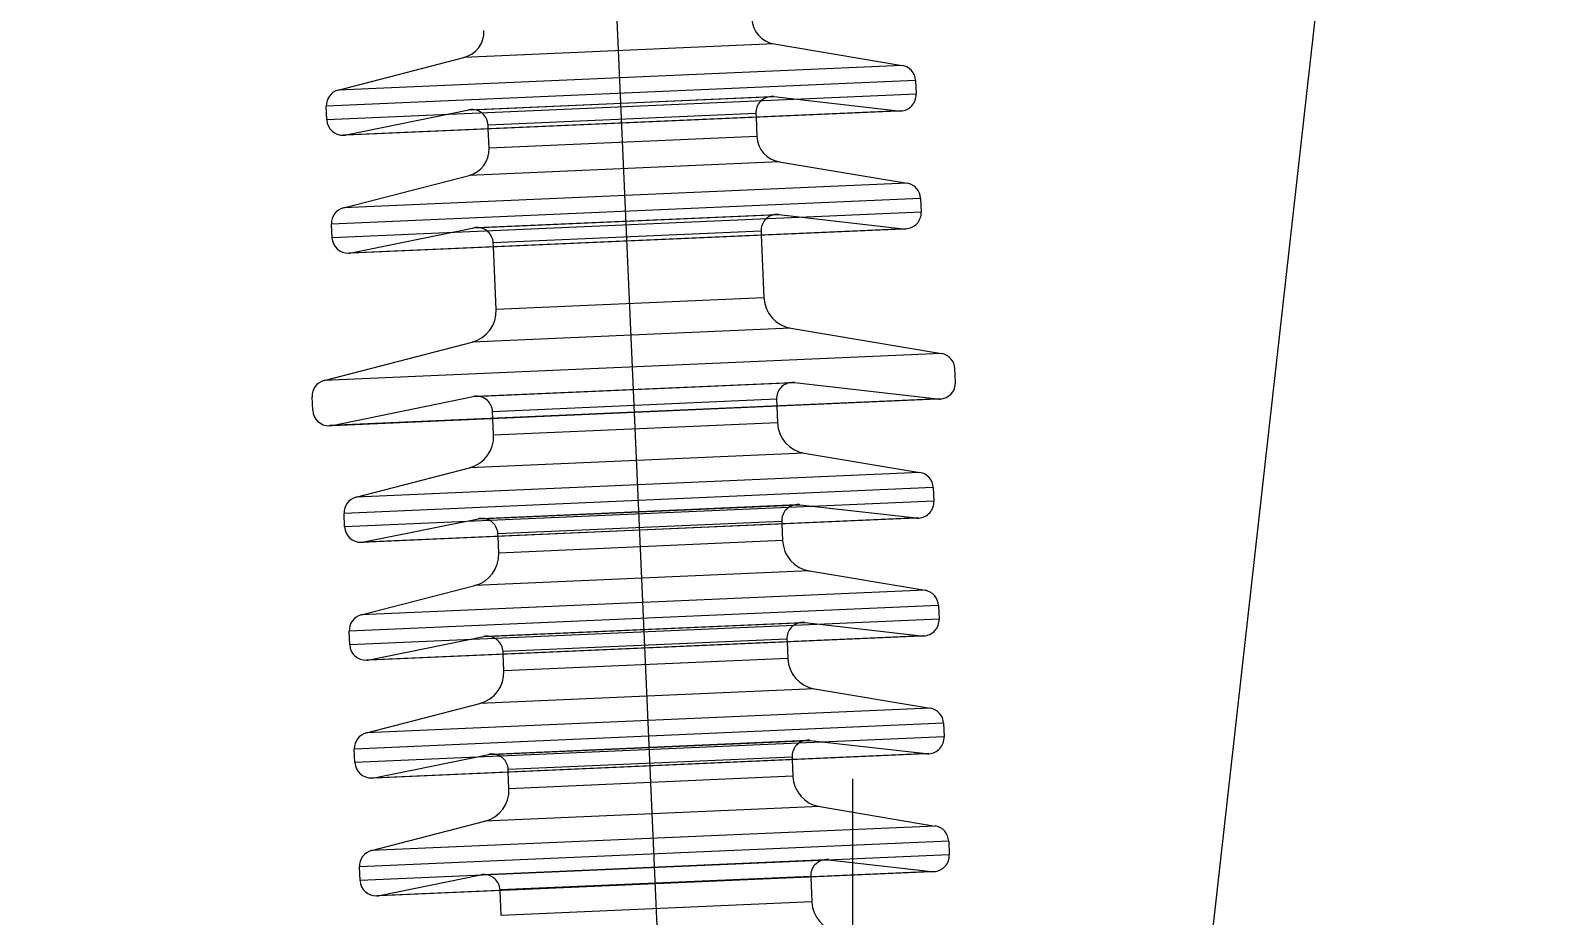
# Model space of a CAD drawing. Header units: millimetres. Extents: x 89051 to 218395, y -330386 to -125649.
# Drawn here: x 90316.7 to 90600.5, y -126816.1 to -126651 of the extents above; entities that cross this region are included whole.
import ezdxf

# ---------------------------------------------------------------- set-up
doc = ezdxf.new("R2010")
doc.units = ezdxf.units.MM
doc.header["$LTSCALE"] = 13
for name, pattern in [('ACAD_ISO04W100', [30, 24, -3, 0, -3]), ('CENTER', [50.8, 31.75, -6.35, 6.35, -6.35]), ('HIDDEN', [9.525, 6.35, -3.175])]:
    doc.linetypes.add(name, pattern=pattern)
doc.layers.get('0').update_dxf_attribs({"color": 1, "linetype": 'CENTER'})
doc.layers.add('标注、文本', color=3, linetype='Continuous', lineweight=25)
doc.layers.add('铁心', color=3, linetype='Continuous', lineweight=0)
doc.styles.get("Standard").update_dxf_attribs({"font": 'gbenor.shx', "bigfont": 'gbcbig.shx'})
doc.dimstyles.new('1-15', dxfattribs={"dimscale": 20, "dimtxt": 3.5, "dimasz": 2, "dimexe": 1.5, "dimexo": 0.5, "dimgap": 0.5, "dimtad": 1, "dimtoh": 1, "dimdec": 1, "dimdsep": 46, "dimtxsty": 'Standard', "dimcen": 2.5, "dimclrd": 3, "dimclre": 3, "dimclrt": 3, "dimadec": 0, "dimazin": 2, "dimtfac": 1, "dimtdec": 1, "dimtmove": 0, "dimatfit": 2, "dimfxl": 1, "dimarcsym": 0})

# ---------------------------------------------------------------- blocks, each defined once
blk = doc.blocks.new('125506')
at = {"color": 8, "linetype": 'Continuous', "lineweight": 15}
for p, q in [((72088.11, -123578.33), (72049.98, -123584.37)), ((72106.09, -123580.86), (72033.66, -123592.33)), ((72104.22, -123579.17), (72034.92, -123590.15)), ((72106.36, -123582.53), (72033.92, -123594)), ((72087.29, -123590.01), (72054.37, -123595.22)), ((72106.51, -123593.66), (72037.21, -123604.64)), ((72090.41, -123592.82), (72052.27, -123598.86)), ((72108.38, -123595.35), (72035.95, -123606.82)), ((72108.65, -123597.02), (72036.22, -123608.49)), ((72090.43, -123609.85), (72057.51, -123615.06)), ((72113.14, -123614.21), (72037.26, -123626.23)), ((72094.17, -123613.22), (72054.99, -123619.42)), ((72093.86, -123625.09), (72058.96, -123630.61)), ((72112.15, -123629.22), (72042.84, -123640.19)), ((72097.6, -123628.46), (72056.44, -123634.97)), ((72114.02, -123630.9), (72041.59, -123642.37)), ((72114.28, -123632.57), (72041.85, -123644.05)), ((72096.15, -123639.57), (72061.25, -123645.1)), ((72099.89, -123642.94), (72058.74, -123649.46)), ((72114.44, -123643.7), (72045.14, -123654.68)), ((72116.31, -123645.39), (72043.88, -123656.86)), ((72116.58, -123647.06), (72044.15, -123658.53)), ((72098.45, -123654.06), (72063.55, -123659.59)), ((72116.73, -123658.19), (72047.43, -123669.17)), ((72102.19, -123657.43), (72061.03, -123663.95)), ((72118.61, -123659.87), (72046.17, -123671.35)), ((72118.87, -123661.55), (72046.44, -123673.02)), ((72100.74, -123668.54), (72065.84, -123674.07)), ((72119.03, -123672.68), (72049.73, -123683.65)), ((72104.48, -123671.91), (72063.33, -123678.43)), ((72120.9, -123674.36), (72048.47, -123685.83)), ((72121.16, -123676.03), (72048.73, -123687.5)), ((72104.85, -123683.8), (72066.65, -123689.85))]:
    blk.add_line(p, q, dxfattribs=at)
at = {"color": 7, "linetype": 'Continuous', "lineweight": 15}
for p, q in [((72088.11, -123578.33), (72104.22, -123579.17)), ((72106.09, -123580.86), (72106.36, -123582.53)), ((72034.92, -123590.15), (72049.98, -123584.37)), ((72104.69, -123584.82), (72036.21, -123595.66)), ((72086.91, -123587.63), (72087.29, -123590.01)), ((72033.92, -123594), (72033.66, -123592.33)), ((72054.37, -123595.22), (72053.99, -123592.85)), ((72090.41, -123592.82), (72106.51, -123593.66)), ((72108.38, -123595.35), (72108.65, -123597.02)), ((72037.21, -123604.64), (72052.27, -123598.86)), ((72106.99, -123599.3), (72038.51, -123610.15)), ((72089.21, -123602.12), (72090.43, -123609.85)), ((72036.22, -123608.49), (72035.95, -123606.82)), ((72057.51, -123615.06), (72056.29, -123607.34)), ((72094.17, -123613.22), (72113.14, -123614.21)), ((72115.26, -123617.57), (72115.01, -123615.9)), ((72037.26, -123626.23), (72054.99, -123619.42)), ((72113.62, -123619.85), (72038.55, -123631.74)), ((72093.53, -123623.03), (72093.86, -123625.09)), ((72036.26, -123630.08), (72036, -123628.41)), ((72058.96, -123630.61), (72058.64, -123628.56)), ((72097.6, -123628.46), (72112.15, -123629.22)), ((72114.02, -123630.9), (72114.28, -123632.57)), ((72042.84, -123640.19), (72056.44, -123634.97)), ((72112.62, -123634.86), (72044.14, -123645.71)), ((72095.83, -123637.52), (72096.15, -123639.57)), ((72041.85, -123644.05), (72041.59, -123642.37)), ((72061.25, -123645.1), (72060.93, -123643.05)), ((72099.89, -123642.94), (72114.44, -123643.7)), ((72116.31, -123645.39), (72116.58, -123647.06)), ((72045.14, -123654.68), (72058.74, -123649.46)), ((72114.91, -123649.35), (72046.43, -123660.19)), ((72098.12, -123652.01), (72098.45, -123654.06)), ((72044.15, -123658.53), (72043.88, -123656.86)), ((72063.55, -123659.59), (72063.22, -123657.53)), ((72102.19, -123657.43), (72116.73, -123658.19)), ((72118.61, -123659.87), (72118.87, -123661.55)), ((72047.43, -123669.17), (72061.03, -123663.95)), ((72117.21, -123663.83), (72048.73, -123674.68)), ((72100.42, -123666.49), (72100.74, -123668.54)), ((72046.44, -123673.02), (72046.17, -123671.35)), ((72065.84, -123674.07), (72065.52, -123672.02)), ((72104.48, -123671.91), (72119.03, -123672.68)), ((72120.9, -123674.36), (72121.16, -123676.03)), ((72049.73, -123683.65), (72063.33, -123678.43)), ((72119.5, -123678.32), (72051.02, -123689.17)), ((72104.36, -123680.72), (72104.85, -123683.8)), ((72048.73, -123687.5), (72048.47, -123685.83)), ((72066.65, -123689.85), (72066.17, -123686.77))]:
    blk.add_line(p, q, dxfattribs=at)
at = {"color": 7, "linetype": 'HIDDEN', "lineweight": 0}
for p, q in [((72036.52, -123595.59), (72104.38, -123584.84)), ((72051.32, -123590.78), (72088.81, -123584.84)), ((72051.63, -123590.71), (72088.5, -123584.87)), ((72088.81, -123584.84), (72104.38, -123584.84)), ((72086.84, -123587.16), (72053.92, -123592.37)), ((72086.84, -123587.16), (72086.91, -123587.63)), ((72036.52, -123595.59), (72051.32, -123590.78)), ((72053.99, -123592.85), (72053.92, -123592.37)), ((72038.81, -123610.08), (72106.67, -123599.33)), ((72053.62, -123605.27), (72091.11, -123599.33)), ((72053.92, -123605.19), (72090.8, -123599.35)), ((72091.11, -123599.33), (72106.67, -123599.33)), ((72089.13, -123601.64), (72056.21, -123606.86)), ((72089.13, -123601.64), (72089.21, -123602.12)), ((72038.81, -123610.08), (72053.62, -123605.27)), ((72056.29, -123607.34), (72056.21, -123606.86)), ((72038.86, -123631.67), (72113.3, -123619.88)), ((72055.91, -123626.13), (72095.38, -123619.88)), ((72056.21, -123626.06), (72095.06, -123619.9)), ((72095.38, -123619.88), (72113.3, -123619.88)), ((72093.4, -123622.19), (72058.5, -123627.72)), ((72093.4, -123622.19), (72093.53, -123623.03)), ((72038.86, -123631.67), (72055.91, -123626.13)), ((72058.64, -123628.56), (72058.5, -123627.72)), ((72044.44, -123645.63), (72112.31, -123634.89)), ((72058.29, -123641.14), (72097.75, -123634.89)), ((72058.59, -123641.06), (72097.44, -123634.91)), ((72097.75, -123634.89), (72112.31, -123634.89)), ((72095.78, -123637.2), (72060.88, -123642.73)), ((72095.78, -123637.2), (72095.83, -123637.52)), ((72044.44, -123645.63), (72058.29, -123641.14)), ((72060.93, -123643.05), (72060.88, -123642.73)), ((72046.74, -123660.12), (72114.6, -123649.37)), ((72060.58, -123655.62), (72100.05, -123649.37)), ((72060.88, -123655.55), (72099.73, -123649.4)), ((72100.05, -123649.37), (72114.6, -123649.37)), ((72098.07, -123651.69), (72063.17, -123657.21)), ((72098.07, -123651.69), (72098.12, -123652.01)), ((72046.74, -123660.12), (72060.58, -123655.62)), ((72063.22, -123657.53), (72063.17, -123657.21)), ((72049.03, -123674.61), (72116.89, -123663.86)), ((72062.87, -123670.11), (72102.34, -123663.86)), ((72063.18, -123670.04), (72102.03, -123663.88)), ((72102.34, -123663.86), (72116.89, -123663.86)), ((72100.37, -123666.17), (72065.47, -123671.7)), ((72100.37, -123666.17), (72100.42, -123666.49)), ((72049.03, -123674.61), (72062.87, -123670.11)), ((72065.52, -123672.02), (72065.47, -123671.7)), ((72051.33, -123689.09), (72119.19, -123678.34)), ((72063.56, -123685.12), (72106.32, -123678.34)), ((72063.87, -123685.04), (72106.01, -123678.37)), ((72106.32, -123678.34), (72119.19, -123678.34)), ((72104.35, -123680.66), (72066.16, -123686.71)), ((72104.35, -123680.66), (72104.36, -123680.72)), ((72051.33, -123689.09), (72063.56, -123685.12)), ((72066.17, -123686.77), (72066.16, -123686.71))]:
    blk.add_line(p, q, dxfattribs=at)
at = {"color": 7, "linetype": 'Continuous', "lineweight": 15}
for centre, radius, start, end in [((72088.29, -123575), 3.33, 189, 267), ((72048.78, -123581.26), 3.33, 291, 9), ((72104.12, -123581.17), 2, 9, 87), ((72104.38, -123582.84), 2, 279, 9), ((72035.64, -123592.02), 2, 111, 189), ((72090.58, -123589.49), 3.33, 189, 267), ((72035.9, -123593.69), 2, 189, 279), ((72106.41, -123595.66), 2, 9, 87), ((72051.08, -123595.75), 3.33, 291, 9), ((72106.67, -123597.33), 2, 279, 9), ((72037.93, -123606.5), 2, 111, 189), ((72038.19, -123608.18), 2, 189, 279), ((72094.38, -123609.22), 4, 189, 267), ((72113.03, -123616.21), 2, 8.7563, 86.7563), ((72053.56, -123615.69), 4, 291, 9), ((72113.29, -123617.88), 2, 278.7563, 8.7563), ((72037.97, -123628.1), 2, 111, 189), ((72097.81, -123624.46), 4, 189, 267), ((72038.24, -123629.77), 2, 189, 279), ((72112.04, -123631.21), 2, 9, 87), ((72055.01, -123631.24), 4, 291, 9), ((72112.31, -123632.89), 2, 279, 9), ((72043.56, -123642.06), 2, 111, 189), ((72100.1, -123638.95), 4, 189, 267), ((72043.83, -123643.73), 2, 189, 279), ((72057.3, -123645.73), 4, 291, 9), ((72114.34, -123645.7), 2, 9, 87), ((72114.6, -123647.37), 2, 279, 9), ((72045.86, -123656.55), 2, 111, 189), ((72102.4, -123653.43), 4, 189, 267), ((72116.63, -123660.19), 2, 9, 87), ((72046.12, -123658.22), 2, 189, 279), ((72059.6, -123660.21), 4, 291, 9), ((72116.89, -123661.86), 2, 279, 9), ((72048.15, -123671.03), 2, 111, 189), ((72104.69, -123667.92), 4, 189, 267), ((72048.41, -123672.7), 2, 189, 279), ((72118.92, -123674.67), 2, 9, 87), ((72061.89, -123674.7), 4, 291, 9), ((72119.19, -123676.34), 2, 279, 9), ((72050.44, -123685.52), 2, 111, 189), ((72108.8, -123683.18), 4, 189, 264), ((72050.71, -123687.19), 2, 189, 279)]:
    blk.add_arc(centre, radius, start, end, dxfattribs=at)
at = {"color": 7, "linetype": 'HIDDEN', "lineweight": 0}
for centre, start, end in [((72088.81, -123586.84), 99, 189), ((72088.81, -123586.84), 90, 99), ((72104.38, -123582.84), 270, 279), ((72051.94, -123592.68), 99, 108), ((72051.94, -123592.68), 9, 99), ((72035.9, -123593.69), 279, 288), ((72091.11, -123601.33), 99, 189), ((72091.11, -123601.33), 90, 99), ((72106.67, -123597.33), 270, 279), ((72054.23, -123607.17), 99, 108), ((72054.23, -123607.17), 9, 99), ((72038.19, -123608.18), 279, 288), ((72095.38, -123621.88), 99, 189), ((72095.38, -123621.88), 90, 99), ((72113.29, -123617.88), 269.7563, 278.7563), ((72113.3, -123617.88), 270, 279), ((72056.53, -123628.03), 99, 108), ((72056.53, -123628.03), 9, 99), ((72038.24, -123629.77), 279, 288), ((72097.75, -123636.89), 99, 189), ((72097.75, -123636.89), 90, 99), ((72112.31, -123632.89), 270, 279), ((72058.9, -123643.04), 99, 108), ((72058.9, -123643.04), 9, 99), ((72043.83, -123643.73), 279, 288), ((72100.05, -123651.37), 99, 189), ((72100.05, -123651.37), 90, 99), ((72114.6, -123647.37), 270, 279), ((72061.2, -123657.53), 99, 108), ((72061.2, -123657.53), 9, 99), ((72046.12, -123658.22), 279, 288), ((72102.34, -123665.86), 99, 189), ((72102.34, -123665.86), 90, 99), ((72116.89, -123661.86), 270, 279), ((72063.49, -123672.01), 99, 108), ((72063.49, -123672.01), 9, 99), ((72048.41, -123672.7), 279, 288), ((72106.32, -123680.34), 99, 189), ((72106.32, -123680.34), 90, 99), ((72119.19, -123676.34), 270, 279), ((72064.18, -123687.02), 99, 108), ((72064.18, -123687.02), 9, 99), ((72050.71, -123687.19), 279, 288)]:
    blk.add_arc(centre, 2, start, end, dxfattribs=at)
at = {"layer": '标注、文本', "color": 1, "linetype": 'ACAD_ISO04W100', "lineweight": 15}
blk.add_line((72088.91, -123706.76), (72056.33, -123501.57), dxfattribs=at)
blk = doc.blocks.new('*D515')
at = {"layer": 'Defpoints', "color": 0, "transparency": 16777216}
for p in [(89907.54, -126533.45), (90434.58, -126533.45), (90205.53, -127657.08)]:
    blk.add_point(p, dxfattribs=at)
at = {"layer": '标注、文本', "color": 3, "lineweight": -2, "transparency": 16777216}
for p, q in [((90424.58, -126533.45), (89877.54, -126533.45)), ((89907.54, -127617.08), (89907.54, -126573.45)), ((90195.53, -127657.08), (89877.54, -127657.08))]:
    blk.add_line(p, q, dxfattribs=at)
at = {"layer": '标注、文本', "color": 3, "transparency": 16777216}
for points in [[(89900.87, -126573.45), (89914.21, -126573.45), (89907.54, -126533.45)], [(89900.87, -127617.08), (89914.21, -127617.08), (89907.54, -127657.08)]]:
    blk.add_solid(points, dxfattribs=at)
at = {"layer": '标注、文本', "color": 3, "transparency": 16777216, "insert": (89862.54, -127095.27), "char_height": 70, "attachment_point": 5, "rotation": 90}
blk.add_mtext('1185', dxfattribs=at)

msp = doc.modelspace()

# ---------------------------------------------------------------- linework, layer by layer
at = {"layer": '标注、文本', "color": 1, "linetype": 'ACAD_ISO04W100', "lineweight": 15}
msp.add_line((90470.03, -127832.26), (90470.03, -126790.6), dxfattribs=at)
at = {"layer": '铁心'}
msp.add_lwpolyline([(90531.53, -126869.26), (90600.53, -126254.74), (90600.53, -126254.74)], dxfattribs=at)

# ---------------------------------------------------------------- block references
at = {"layer": '标注、文本', "xscale": 1.5, "yscale": 1.5, "zscale": 1.5, "rotation": 353.4999999999999}
msp.add_blockref('125506', (4002.47, 69763.3), dxfattribs=at)

# ---------------------------------------------------------------- dimensions: what is measured, and where the dimension line sits
at = {"layer": '标注、文本'}
dim = msp.add_linear_dim(base=(89907.54, -126533.45), p1=(90205.53, -127657.08), p2=(90434.58, -126533.45), angle=90, text='1185', dimstyle='1-15', dxfattribs=at)
dim.commit()
dim.dimension.update_dxf_attribs({"geometry": '*D515', "text_midpoint": (89862.54, -127095.27)})

doc.saveas('drawing.dxf')
